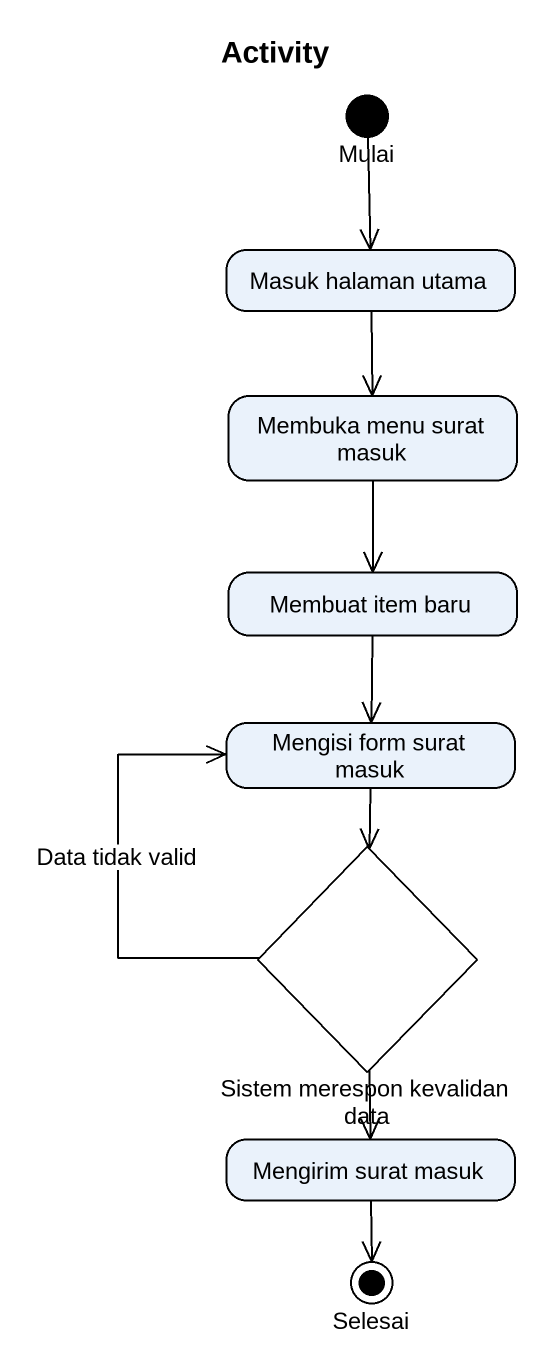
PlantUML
@startuml
title Activity
hide empty description
state Mulai <<start>>
state "Masuk halaman utama" as Masuk_halaman_utama
state "Membuka menu surat masuk" as Membuka_menu_surat_masuk
state "Membuat item baru" as Membuat_item_baru
state "Mengisi form surat masuk" as Mengisi_form_surat_masuk
state "Sistem merespon kevalidan data" as Sistem_merespon_kevalidan <<choice>>
state "Mengirim surat masuk" as Mengirim_surat_masuk
state Selesai <<end>>
Mulai --> Masuk_halaman_utama
Masuk_halaman_utama --> Membuka_menu_surat_masuk
Membuka_menu_surat_masuk --> Membuat_item_baru
Membuat_item_baru --> Mengisi_form_surat_masuk
Mengisi_form_surat_masuk --> Sistem_merespon_kevalidan
Sistem_merespon_kevalidan -up-> Mengisi_form_surat_masuk : Data tidak valid
Sistem_merespon_kevalidan --> Mengirim_surat_masuk
Mengirim_surat_masuk --> Selesai
@enduml
